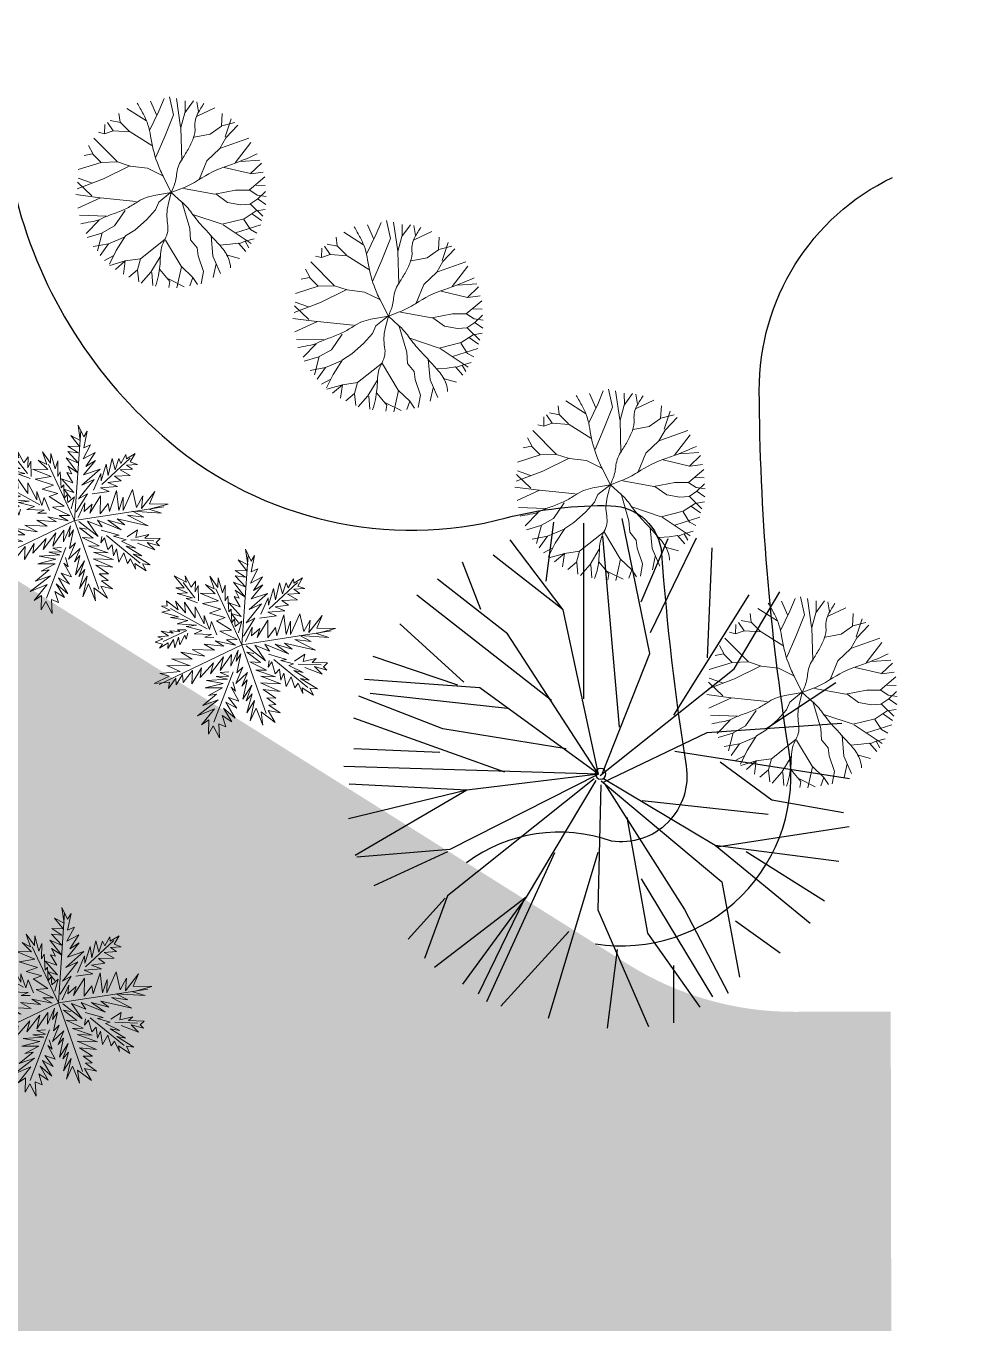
# Model space of a CAD drawing. Header units: millimetres. Extents: x -1030105 to 906887, y -616134 to 1220667.
# Drawn here: x 874748 to 892681, y -284267 to -259324 of the extents above; entities that cross this region are included whole.
import ezdxf

# ---------------------------------------------------------------- set-up
doc = ezdxf.new("R2010")
doc.units = ezdxf.units.MM
doc.header["$MEASUREMENT"] = 0
for name, color, linetype in [('DA-LANS-TREE', 7, 'Continuous'), ('KTCQ CẢNH QUAN', 192, 'Continuous'), ('N-cay lon', 192, 'Continuous')]:
    doc.layers.add(name, color=color, linetype=linetype)
for name, color, linetype, lineweight in [('HATCH', 8, 'Continuous', 5), ('QH_Ki hieu', 6, 'Continuous', 15), ('QH_KTCQ_Caycanhquan', 97, 'Continuous', 18)]:
    doc.layers.add(name, color=color, linetype=linetype, lineweight=lineweight)
doc.layers.add('TMB-KHU B-XREF$0$GRASS', color=95, linetype='Continuous', lineweight=0, transparency=0.6)
doc.styles.add('ATT', font='romans.shx')

# ---------------------------------------------------------------- blocks, each defined once
blk = doc.blocks.new('SPP3')
at = {"layer": 'QH_KTCQ_Caycanhquan', "color": 63}
for p, q in [((-1396, 4781), (-1675, 5873)), ((-790, 5330), (-1425, 5926)), ((-1321, 4815), (-1098, 6009)), ((-777, 5301), (-439, 6033)), ((-2692, 3674), (-2943, 5299)), ((-1422, 4035), (-2684, 5476)), ((-3881, 3531), (-4179, 4464)), ((-2958, 3919), (-3987, 4581)), ((-1375, 3996), (-1396, 4781)), ((-4558, 3074), (-5067, 3328)), ((-4329, 2569), (-4789, 3794)), ((-3917, 3544), (-4556, 4019)), ((-2209, 3069), (-3881, 3531)), ((-1034, 2902), (-1375, 3996)), ((-4925, 2539), (-5474, 2749)), ((-5083, 2347), (-5280, 2992)), ((-4365, 2582), (-4925, 2539)), ((-1179, 1613), (-1034, 2902)), ((-4842, 1817), (-5896, 1519)), ((-5359, 1613), (-5830, 1979)), ((-5107, 2336), (-5694, 2285)), ((-4802, 1805), (-5083, 2347)), ((-4293, 1486), (-4802, 1805)), ((-4883, -244), (-6053, 994)), ((-5258, 1324), (-5955, 1253)), ((-4926, 800), (-5359, 1613)), ((-5626, 393), (-6088, 399)), ((-4940, 764), (-5626, 393)), ((-3871, -185), (-4926, 800)), ((-5684, -427), (-6118, -9)), ((-5684, -427), (-6092, -672)), ((-3938, -181), (-6078, -361)), ((-5360, -735), (-6041, -983)), ((-5410, -757), (-5684, -427)), ((-4937, -1062), (-5360, -735)), ((-5042, -1779), (-5900, -1559)), ((-4380, -1420), (-4937, -1062)), ((-3588, -1151), (-4337, -2254)), ((-4337, -2254), (-5313, -3001)), ((-4762, -2596), (-5016, -3446))]:
    blk.add_line(p, q, dxfattribs=at)
at = {"layer": 'QH_KTCQ_Caycanhquan', "color": 72}
for p, q in [((891, 5112), (159, 6124)), ((-386, 4504), (-777, 5301)), ((408, 3830), (-386, 4504)), ((-3561, 2152), (-4329, 2569)), ((-2522, 1280), (-3561, 2152)), ((-3498, 1207), (-4293, 1486)), ((-2571, 1322), (-3498, 1207)), ((-586, 633), (-2522, 1280)), ((-1910, -546), (-3871, -185)), ((-901, -149), (-2180, -1427)), ((-2180, -1427), (-2578, -2037)), ((-3194, -2286), (-3497, -2698)), ((-2578, -2037), (-3194, -2286)), ((-3497, -2698), (-4272, -3413)), ((-1177, -2836), (-2866, -3815)), ((-4272, -3413), (-4537, -4172)), ((-3872, -4086), (-4342, -4329)), ((-3872, -4086), (-3959, -4645)), ((-2866, -3815), (-3872, -4086)), ((-2895, -3828), (-3293, -5167)), ((-2550, -4921), (-3668, -4878)), ((-2692, -5015), (-2831, -5382))]:
    blk.add_line(p, q, dxfattribs=at)
at = {"layer": 'QH_KTCQ_Caycanhquan', "color": 76}
for p, q in [((953, 5385), (1357, 5903)), ((1682, 4921), (1567, 5848)), ((1473, 3972), (2597, 5460)), ((1671, 4946), (2042, 5604)), ((2259, 4453), (3050, 5331)), ((3194, 4207), (3288, 5069)), ((1443, 3959), (1682, 4921)), ((2077, 2968), (2259, 4453)), ((3114, 2828), (3194, 4207)), ((3182, 3892), (3977, 4497)), ((380, 2139), (1443, 3959)), ((3593, 3260), (5075, 3351)), ((1934, 1530), (2077, 2968)), ((5025, 2380), (5366, 2839)), ((2526, 2042), (4159, 2143)), ((4159, 2143), (5161, 1683)), ((4220, 2140), (5000, 2369)), ((5000, 2369), (5638, 2173)), ((5161, 1683), (5730, 1970)), ((5161, 1683), (5539, 1245)), ((5539, 1245), (5822, 1767)), ((5539, 1245), (5920, 1142)), ((972, 699), (2061, 643)), ((2061, 643), (3102, 231)), ((3102, 231), (3942, 62)), ((3127, 242), (4201, -1314)), ((3942, 62), (4852, -470)), ((3967, 73), (6016, 666)), ((5595, -223), (6091, 91)), ((10, -11), (387, -909)), ((4852, -470), (5608, -252)), ((4852, -470), (5905, -1581)), ((5608, -252), (6016, -612)), ((387, -909), (328, -1450)), ((328, -1450), (524, -2280)), ((1668, -1577), (3780, -2479)), ((4201, -1314), (5379, -2703)), ((524, -2280), (856, -3223)), ((2017, -2423), (2135, -3623)), ((3780, -2479), (4728, -3757)), ((3820, -2490), (5266, -3059)), ((4336, -2626), (5567, -2313)), ((4750, -1919), (5636, -2068)), ((-1139, -2788), (-354, -4655)), ((856, -3223), (1193, -3835)), ((2880, -3315), (4428, -4108)), ((-1384, -3933), (-1351, -5077)), ((1190, -3896), (1912, -4817)), ((1193, -3835), (1276, -4956)), ((2135, -3623), (2601, -4386)), ((3172, -3762), (3490, -4927)), ((-1758, -4652), (-2692, -5015)), ((-354, -4655), (-518, -5373)), ((-354, -4655), (434, -5247)), ((1276, -4956), (1224, -5923)), ((1912, -4817), (2686, -5446)), ((1912, -4817), (2016, -5719)), ((2601, -4386), (2312, -5556)), ((2612, -4411), (3298, -5109)), ((-1412, -5074), (-1862, -5768)), ((-1351, -5077), (-1150, -5995)), ((-542, -5385), (-963, -6000)), ((-518, -5373), (-271, -6051)), ((434, -5247), (126, -6056)), ((434, -5247), (724, -6030)), ((434, -5247), (1161, -5982)), ((1248, -5303), (1628, -5865))]:
    blk.add_line(p, q, dxfattribs=at)
at = {"layer": 'QH_KTCQ_Caycanhquan', "color": 72}
for points in [[(-24, 25), (15, 386, -0.07796), (231, 1188, 0.120857), (405, 2151, -0.011392), (373, 2960, -0.038005), (419, 3740, -0.112949), (682, 4438, 0.14803), (937, 5288, 0.020427), (904, 6032, 1.639795)], [(-24, 25), (-514, 606, -0.054456), (-1157, 1563, 0.065281), (-2362, 3275, -0.028329), (-3655, 4852, 4.035528)], [(-24, 25), (-890, -174, 0.056937), (-1785, -489, -0.035612), (-2943, -954, 0.008822), (-4583, -1512, 0.099585), (-5371, -1988, 0.073278), (-5686, -2375, -1.918828)]]:
    blk.add_lwpolyline(points, format="xyb", dxfattribs=at)
at = {"layer": 'QH_KTCQ_Caycanhquan', "color": 76}
for points in [[(-24, 25), (947, 688, 0.029099), (1713, 1280, 0.05336), (2881, 2538, -0.09082), (3975, 3552, -0.003401), (4663, 3984, 1.084963)], [(-24, 25), (-230, -759, -0.107856), (-778, -1831, 0.175024), (-1114, -2777, -0.125464), (-1396, -3908, 0.043348), (-1885, -5044, 0.04978), (-2038, -5722, -8.896609)], [(-24, 25), (859, -692, -0.10411), (1637, -1651, 0.032984), (2025, -2299, 0.034072), (2579, -2992, -0.030956), (3067, -3595, 0.076171), (3582, -4126, -0.026216), (4075, -4542, 1.568784)]]:
    blk.add_lwpolyline(points, format="xyb", dxfattribs=at)
blk = doc.blocks.new('12PPLT15')
at = {"color": 72, "linetype": 'ByBlock', "true_color": 0x59b300}
for p, q in [((0.013, -0.0012), (-0.0882, 0.4906)), ((0.1049, 0.2327), (0.218, 0.4157)), ((-0.3105, 0.1807), (-0.3944, 0.2454)), ((0.013, -0.0012), (-0.2114, 0.2607)), ((0.013, -0.0012), (0.4708, 0.2061)), ((-0.1975, 0.032), (-0.4236, 0.0866)), ((0.3437, -0.0201), (0.467, 0.0091)), ((-0.3042, -0.0061), (-0.4147, -0.1001)), ((0.013, -0.0012), (-0.3728, -0.3364)), ((0.013, -0.0012), (0.2446, -0.3326)), ((0.2053, -0.0328), (0.4288, -0.1319)), ((0.0058, -0.1586), (-0.0234, -0.4584))]:
    blk.add_line(p, q, dxfattribs=at)
for points in [[(0.0083, 0.0485), (0.0414, 0.1616), (0.002, 0.1222), (0.0566, 0.248), (-0.0005, 0.1997), (0.0731, 0.3128), (-0.0069, 0.2581), (0.035, 0.3522), (-0.0069, 0.3064), (0.021, 0.3941), (-0.0336, 0.342), (-0.0145, 0.4297), (-0.0463, 0.403), (-0.0526, 0.497), (-0.0628, 0.4614), (-0.1111, 0.516), (-0.0755, 0.436), (-0.1339, 0.4487), (-0.0717, 0.403), (-0.1339, 0.3877), (-0.0691, 0.3674), (-0.1263, 0.3585), (-0.0526, 0.3128), (-0.1263, 0.3229), (-0.0425, 0.2607), (-0.1047, 0.281), (-0.0717, 0.2454), (-0.1009, 0.2454), (-0.0526, 0.1997), (-0.12, 0.2035), (-0.0336, 0.1489), (-0.092, 0.1514), (-0.0399, 0.1133)], [(0.0693, 0.1908), (0.0833, 0.2899), (0.096, 0.2518), (0.0985, 0.3483), (0.1252, 0.2899), (0.1214, 0.3877), (0.1544, 0.3318), (0.157, 0.3966), (0.176, 0.3738), (0.19, 0.4297), (0.1989, 0.4068), (0.2383, 0.4487), (0.2243, 0.3966), (0.2662, 0.3941), (0.2091, 0.3738), (0.2472, 0.3611), (0.1824, 0.3382), (0.2446, 0.3229), (0.1608, 0.2963), (0.2027, 0.281), (0.1341, 0.2518), (0.1926, 0.2454), (0.1024, 0.2124), (0.1544, 0.2061), (0.0668, 0.1679)], [(-0.0234, 0.0574), (-0.0234, 0.126), (-0.0501, 0.0866), (-0.0653, 0.126), (-0.0755, 0.1032), (-0.0984, 0.1743), (-0.1073, 0.1552), (-0.1365, 0.2391), (-0.1428, 0.2099), (-0.1657, 0.2937), (-0.1695, 0.248), (-0.214, 0.3229), (-0.2013, 0.2709), (-0.2622, 0.3191), (-0.2203, 0.2581), (-0.2724, 0.2683), (-0.2076, 0.2327), (-0.2889, 0.2124), (-0.1784, 0.1997), (-0.2597, 0.1616), (-0.153, 0.1578), (-0.2076, 0.1197), (-0.1174, 0.1197), (-0.1593, 0.0905), (-0.0653, 0.0612), (-0.1263, 0.0384), (-0.0209, 0.0193), (-0.078, 0.0028), (-0.0209, -0.0125), (-0.1365, -0.0201), (-0.0819, -0.0353), (-0.1911, -0.0544), (-0.1263, -0.0709), (-0.247, -0.1001), (-0.1695, -0.1166), (-0.3042, -0.1319), (-0.233, -0.1522), (-0.3436, -0.1814), (-0.233, -0.1903), (-0.3588, -0.2233), (-0.2788, -0.2361), (-0.3855, -0.278), (-0.3309, -0.278), (-0.4007, -0.339), (-0.3207, -0.3097), (-0.3169, -0.3453), (-0.2915, -0.278), (-0.2813, -0.3135), (-0.2622, -0.2488), (-0.247, -0.2907), (-0.214, -0.2132), (-0.1975, -0.2843), (-0.1695, -0.184), (-0.1619, -0.2386), (-0.1136, -0.1395), (-0.1136, -0.203), (-0.0691, -0.0938), (-0.0653, -0.1713), (-0.0298, -0.0684), (-0.0145, -0.1319), (-0.0005, -0.0353), (0.0058, -0.0976), (0.021, -0.0518), (0.0274, -0.1586), (0.0503, -0.1192), (0.0376, -0.217), (0.0833, -0.142), (0.0731, -0.2233), (0.0922, -0.1814), (0.0985, -0.2907), (0.1252, -0.203), (0.1189, -0.2945), (0.1405, -0.2488), (0.1405, -0.358), (0.1633, -0.2805), (0.1697, -0.3974), (0.1824, -0.3199), (0.2446, -0.3999), (0.2154, -0.3326), (0.3056, -0.3682), (0.251, -0.3135), (0.3183, -0.3097), (0.2472, -0.2843), (0.2827, -0.2716), (0.2243, -0.2488), (0.2739, -0.2361), (0.1926, -0.2094), (0.2866, -0.1941), (0.1697, -0.1776), (0.2802, -0.1522), (0.1608, -0.142), (0.2408, -0.123), (0.1252, -0.1166), (0.1824, -0.1001), (0.0795, -0.0811), (0.1379, -0.0684), (0.0503, -0.0328), (0.0896, -0.029)], [(-0.2889, 0.1578), (-0.3563, 0.1641), (-0.3232, 0.1768), (-0.4109, 0.1768), (-0.3563, 0.1972), (-0.4274, 0.2061), (-0.3817, 0.2188), (-0.4528, 0.2683), (-0.3791, 0.2518), (-0.3944, 0.2836), (-0.3461, 0.2327), (-0.3309, 0.2709), (-0.3169, 0.2124), (-0.3105, 0.2518), (-0.2851, 0.1705)], [(0.0376, 0.0002), (0.1633, -0.0518), (0.0833, 0.0155), (0.1697, 0.0066), (0.1341, 0.0358), (0.2764, 0.0193), (0.19, 0.0511), (0.2891, 0.0511), (0.2383, 0.0714), (0.4149, 0.0803), (0.2891, 0.107), (0.3793, 0.1197), (0.3094, 0.1349), (0.467, 0.1679), (0.3958, 0.1705), (0.4898, 0.2264), (0.3895, 0.1997), (0.3996, 0.2747), (0.3539, 0.1641), (0.3412, 0.2327), (0.3247, 0.1616), (0.2764, 0.2518), (0.2573, 0.126), (0.2383, 0.1972), (0.2345, 0.1197), (0.1926, 0.2226), (0.1862, 0.0993), (0.1671, 0.1413), (0.1405, 0.0739), (0.1151, 0.1705), (0.0833, 0.0612), (0.0833, 0.1133), (0.0503, 0.0612), (0.0414, 0.1095), (0.0274, 0.0218)], [(-0.1365, 0.0155), (-0.1848, 0.0777), (-0.1848, 0.032), (-0.233, 0.0993), (-0.2203, 0.0549), (-0.2953, 0.1324), (-0.2788, 0.0739), (-0.3588, 0.1413), (-0.3372, 0.0866), (-0.4083, 0.1349), (-0.3817, 0.0905), (-0.4566, 0.1222), (-0.4465, 0.0968), (-0.4757, 0.0866), (-0.4236, 0.0777), (-0.4655, 0.0549), (-0.369, 0.0549), (-0.4109, 0.0384), (-0.3143, 0.0485), (-0.3664, 0.0155), (-0.2597, 0.0358), (-0.3143, 0.013), (-0.2241, 0.0155), (-0.2597, -0.0125), (-0.1657, 0.0091), (-0.1975, -0.0163), (-0.1492, -0.0036)], [(0.3183, -0.0099), (0.3641, 0.0422), (0.3666, 0.0002), (0.4314, 0.0358), (0.4149, 0.0091), (0.4987, 0.0295), (0.4835, 0.0028), (0.5063, -0.0099), (0.4352, -0.0099), (0.486, -0.0391), (0.3831, -0.029)], [(-0.3105, -0.0036), (-0.3563, -0.0163), (-0.3397, -0.0226), (-0.3944, -0.0328), (-0.3728, -0.0417), (-0.4401, -0.048), (-0.3944, -0.062), (-0.4503, -0.0836), (-0.421, -0.0874), (-0.4566, -0.1166), (-0.4147, -0.1166), (-0.4236, -0.142), (-0.3855, -0.1001), (-0.3791, -0.1319), (-0.3626, -0.0747), (-0.3436, -0.1166), (-0.3397, -0.0544), (-0.3207, -0.0938), (-0.308, -0.0353), (-0.2953, -0.0544), (-0.2953, -0.0201)], [(0.1697, -0.0125), (0.2739, -0.0125), (0.2446, -0.0264), (0.3183, -0.0264), (0.2955, -0.0417), (0.3831, -0.0582), (0.3285, -0.062), (0.425, -0.09), (0.3768, -0.0938), (0.4835, -0.1255), (0.4415, -0.1319), (0.4708, -0.1649), (0.3996, -0.142), (0.4123, -0.1713), (0.3704, -0.123), (0.3602, -0.1522), (0.3247, -0.1001), (0.312, -0.1586), (0.2802, -0.09), (0.2739, -0.1319), (0.251, -0.0747), (0.2345, -0.1065), (0.1989, -0.048), (0.1862, -0.0811), (0.1824, -0.0455)], [(-0.0171, -0.1649), (-0.0628, -0.1814), (-0.0107, -0.1878), (-0.078, -0.2094), (-0.0145, -0.2068), (-0.1238, -0.2449), (-0.0298, -0.2361), (-0.12, -0.2869), (-0.0272, -0.2615), (-0.092, -0.3224), (-0.0501, -0.3034), (-0.1073, -0.3847), (-0.0336, -0.3326), (-0.12, -0.4482), (-0.0399, -0.3847), (-0.0844, -0.4901), (-0.0526, -0.452), (-0.0336, -0.5295), (-0.0209, -0.4774), (0.0312, -0.5333), (0.0058, -0.4584), (0.0477, -0.4647), (0.0122, -0.4101), (0.0731, -0.4292), (0.0083, -0.3682), (0.0858, -0.4037), (0.0122, -0.3326), (0.0795, -0.3491), (0.0185, -0.3034), (0.0795, -0.3072), (0.0185, -0.2449), (0.0477, -0.2589), (0.0185, -0.2132)]]:
    blk.add_lwpolyline(points, dxfattribs=at)
at = {"color": 0, "linetype": 'ByBlock', "style": 'ATT'}
for tag, p, flags in [('ITEM', (-1, -3.75), 3), ('ROOM_NUMBER', (-1, -5.0833), 1)]:
    blk.add_attdef(tag, p, '', height=1, dxfattribs=dict(at, flags=flags))
blk = doc.blocks.new('11')
at = {"layer": 'N-cay lon', "color": 66, "linetype": 'Continuous', "true_color": 0x50710f, "extrusion": (0, 0, -1)}
for p, q in [((-0.612, 5.458), (-2.685, 15.085)), ((-0.83, 8.817), (-2.005, 15.018)), ((-0.849, 8.622), (-0.898, 15.105)), ((-0.849, 8.622), (1.045, 15.306)), ((2.994, 11.385), (1.862, 15.226)), ((3.013, 11.579), (3.339, 14.884)), ((-4.134, 8.75), (-3.54, 14.777)), ((-2.689, 3.896), (-6.259, 13.67)), ((4.571, 9.266), (6.917, 13.55)), ((4.552, 9.072), (8.764, 12.779)), ((5.859, 5.606), (8.9, 12.766)), ((-7.106, 7.865), (-9.443, 12.021)), ((5.859, 5.606), (10.534, 11.231)), ((-4.753, 6.651), (-11.384, 10.446)), ((-10.388, 6.618), (-12.452, 9.373)), ((5.859, 5.606), (11.742, 9.541)), ((0.096, 0.089), (12.636, 8.864)), ((-7.977, 5.988), (-13.168, 7.677)), ((8.523, 4.755), (12.794, 7.671)), ((-5.739, 3.608), (-13.4, 6.718)), ((-8.907, 3.527), (-14.021, 5.994)), ((4.677, 3.367), (13.884, 6.189)), ((-9.719, 0.859), (-14, 4.814)), ((9.224, 3.508), (14.449, 4.956)), ((6.839, 0.209), (13.984, 4.413)), ((8.898, 0.203), (14.762, 3.944)), ((10.063, 0.873), (15.172, 2.529)), ((-11.781, 2.24), (-15.084, 2.173)), ((9.889, 0.498), (15.059, -0.012)), ((-8.084, -0.676), (-15.469, -0.341)), ((-8.084, -0.676), (-14.628, -4.35)), ((-8.22, -0.662), (-13.867, -6.388)), ((-9.813, -1.487), (-15.35, -1.923)), ((4.995, -1.768), (15.275, -1.996)), ((0.761, -2.921), (8.429, -11.529)), ((3.501, -2.995), (9.809, -11.468)), ((-2.755, -3.753), (-12.173, -8.714)), ((9.506, -3.39), (14.85, -3.524)), ((11.683, -3.605), (14.27, -5.234)), ((-9.186, -4.886), (-13.089, -6.857)), ((-5.338, -4.872), (-9.186, -4.886)), ((-1.412, -5.455), (-0.739, -13.963)), ((-3.646, -5.824), (-9.799, -11.107)), ((7.684, -6.548), (12.758, -8.029)), ((7.82, -6.561), (13.028, -6.682)), ((1.953, -7.554), (8.14, -13.071)), ((9.531, -7.319), (11.284, -10.436)), ((-6.344, -8.11), (-8.048, -12.85)), ((2.673, -8.606), (3.848, -14.807)), ((-2.669, -9.847), (-2.098, -15.203)), ((-0.979, -9.424), (2.74, -14.894)), ((4.21, -9.739), (5.187, -13.761))]:
    blk.add_line(p, q, dxfattribs=at)
at = {"layer": 'N-cay lon', "color": 66, "linetype": 'Continuous', "true_color": 0x5d8311, "extrusion": (0, 0, -1)}
for p, q in [((0.134, 0.477), (2.994, 11.385)), ((-2.821, 1.161), (-7.977, 5.988))]:
    blk.add_line(p, q, dxfattribs=at)
at = {"layer": 'N-cay lon', "color": 63, "linetype": 'Continuous', "true_color": 0xb1e746, "extrusion": (0, 0, -1)}
for p, q in [((-0.002, 0.491), (-0.849, 8.622)), ((0.096, 0.089), (4.552, 9.072)), ((-0.41, 0.531), (-4.753, 6.651)), ((0.096, 0.089), (5.859, 5.606)), ((-0.565, 0.35), (-8.907, 3.527)), ((2.564, 0.042), (9.224, 3.508)), ((-0.293, 0.323), (-9.719, 0.859)), ((-0.313, 0.129), (-8.084, -0.676)), ((-0.429, 0.337), (-3.646, -5.824)), ((-0.04, 0.102), (-2.669, -9.847)), ((0.096, 0.089), (8.898, 0.203)), ((0.096, 0.089), (9.506, -3.39)), ((0.096, 0.089), (7.684, -6.548)), ((-2.955, -0.2), (-9.518, -4.068)), ((-0.06, -0.092), (1.953, -7.554))]:
    blk.add_line(p, q, dxfattribs=at)
blk.add_circle((0, 0), 0.321, dxfattribs=at)

msp = doc.modelspace()

# ---------------------------------------------------------------- hatches: boundary and pattern name
at = {"layer": 'HATCH'}
h = msp.add_hatch(color=253, dxfattribs=at)
h.dxf.hatch_style = 1
h.paths.add_polyline_path([(860349.158, -261045.459), (857955.332, -264855.918), (878277.781, -277622.988), (880671.606, -273812.529)])
h = msp.add_hatch(color=253, dxfattribs=at)
h.dxf.hatch_style = 1
edge = h.paths.add_edge_path()
edge.add_arc((859594.441, -304225.29), 22500, 28.9919237, 60.7542012)
edge.add_arc((870098.422, -285465.856), 1000, 60.7542012, 149.4216211)
edge.add_line((869237.488, -284957.139), (866957.886, -288815.056))
edge.add_arc((857488.126, -310357.236), 23531.72, 66.270114, 97.9868081)
edge.add_line((854218.509, -287053.771), (853973.605, -285307.201))
edge.add_arc((856013.989, -303408.489), 18215.921, 96.4312542, 98.7079988)
edge.add_line((853256.12, -285402.547), (853252.918, -283536.722))
edge.add_line((853252.918, -283536.722), (853452.917, -283536.379))
edge.add_line((853452.917, -283536.379), (853448.629, -281037.684))
edge.add_line((853448.629, -281037.684), (851307.853, -280871.477))
edge.add_line((851307.853, -280871.477), (852081.908, -270901.48))
edge.add_line((852081.908, -270901.48), (865768.016, -271964.047))
edge.add_arc((865690.611, -272961.047), 1000, 38.4127377, 85.5605546, ccw=False)
edge.add_line((866474.166, -272339.725), (870289.95, -277151.847))
edge.add_arc((874991.282, -273423.916), 6000, 218.4127377, 250.6406538)
edge.add_line((873002.331, -279084.664), (874311.336, -279544.594))
edge.add_arc((875305.812, -276714.22), 3000, 250.6406537, 327.8619349)
edge.add_line((877846.118, -278310.103), (880671.606, -273812.529))
edge.add_line((880671.606, -273812.529), (886323.191, -277362.996))
edge.add_arc((889514.959, -272282.384), 6000, 237.8619349, 270.0983271)
edge.add_line((889525.256, -278282.375), (891385.324, -278279.183))
edge.add_line((891385.324, -278279.183), (891408.453, -291424.322))
edge.add_line((891408.453, -291424.322), (886908.507, -291432.297))
edge.add_arc((886612.181, -293444.979), 2034.379, 81.6245468, 98.5846604)
edge.add_line((886308.508, -291433.393), (879274.921, -293319.848))
at = {"layer": 'QH_Ki hieu', "ltscale": 5}
h = msp.add_hatch(dxfattribs=at)
h.set_pattern_fill('ANSI31', color=256, scale=1000, angle=-47.5687187)
h.set_pattern_definition([(357.431281345, (-1184316855.14, -434748462.97), (5.60219762, 124.874398424), [])])
edge = h.paths.add_edge_path()
edge.add_arc((857549.672, -308526.985), 24915.767, -47.5687187, 312.4312813)
at = {"layer": 'TMB-KHU B-XREF$0$GRASS', "true_color": 0x3d6827}
h = msp.add_hatch(dxfattribs=at)
h.set_pattern_fill('CROSS', color=79, scale=1150, angle=0.0985309)
h.set_pattern_definition([(0.09853093, (-1184316855.14, -434748462.97), (287.005164496, 287.99398527), [143.75, -431.25]), (90.09853093, (-1184316783.14, -434748534.72), (-287.99398527, 287.005164496), [143.75, -431.25])])
h.paths.add_polyline_path([(837693.747, -272642.716, -0.289245313), (842414.806, -270150.942), (852081.908, -270901.48), (865768.016, -271964.047, -0.208673266), (866474.166, -272339.725), (870289.95, -277151.847, 0.14155509), (873002.331, -279084.664), (874311.336, -279544.594, 0.350299267), (877846.118, -278310.103), (878277.781, -277622.988), (849885.663, -259786.351, 0.214785632), (847432.307, -259446.191), (841728.556, -260775.842, 0.199270626), (836659.679, -264413.085), (827831.024, -279760.149, 0.109127027), (826769.601, -283135.871), (826698.08, -298397.533, 0.256827239), (829673.57, -303634.634), (829747.929, -287767.343, -0.130063148), (830413.843, -285297.55)])

# ---------------------------------------------------------------- linework, layer by layer
at = {"layer": 'DA-LANS-TREE', "color": 41, "true_color": 0xe8d896}
for points in [[(873336.361, -261019.397, -0.197485497), (874564.727, -262655.678, 0.155462282), (877503.143, -267317.055, 0.243286497), (883988.578, -268784.941, -0.069166126), (886001.516, -268549.157, -0.387177384), (886977.441, -269477.316, 0.021691125), (887448.372, -273552.612, -0.508641126), (886010.443, -274998.464, 0.24833096), (883223.457, -275415.665)], [(885705.779, -276975.122, 0.508641126), (889423.326, -273237.091, -0.038252996), (888856.677, -266338.33, -0.289497724), (891416.735, -262237.709)]]:
    msp.add_lwpolyline(points, format="xyb", dxfattribs=at)
at = {"layer": 'QH_Ki hieu', "ltscale": 5}
msp.add_circle((857549.672, -308526.985, 14.314), 24915.767, dxfattribs=at)

# ---------------------------------------------------------------- block references
at = {"layer": 'KTCQ CẢNH QUAN', "xscale": 320.0000000000005, "yscale": 320.0000000000005, "zscale": 320.0000000000005, "rotation": 143.2940894543894}
msp.add_blockref('11', (885804.332, -273704.565), dxfattribs=at)
at = {"layer": 'QH_KTCQ_Caycanhquan', "color": 116, "xscale": -0.2999063671950081, "yscale": 0.2999063208699521, "zscale": 0.299906349408192, "rotation": 331.070159591475}
for p in [(877535.418, -262528.612), (881710.445, -264908.331), (885982.704, -268151.431), (889674.531, -272143.293)]:
    msp.add_blockref('SPP3', p, dxfattribs=at)
at = {"layer": 'QH_KTCQ_Caycanhquan', "color": 72, "xscale": 3455.999999961284, "yscale": 3455.999999961284, "zscale": 3455.999999961284, "rotation": 344.4837494334799}
for p in [(875642.976, -268820.726), (878862.844, -271209.143), (875332.118, -278096.32)]:
    msp.add_blockref('12PPLT15', p, dxfattribs=at)

doc.saveas('drawing.dxf')
